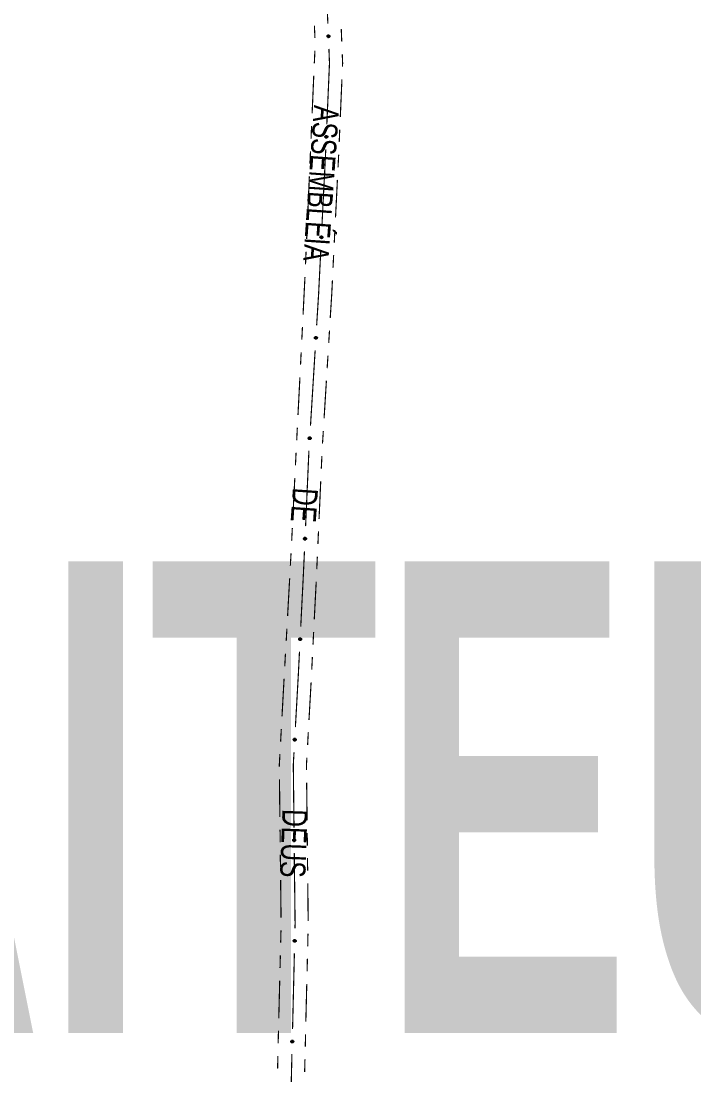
# Model space of a CAD drawing. Extents: x 205150 to 206910, y 4858726 to 4860849.
# Drawn here: x 206156.7 to 206263.6, y 4859485.4 to 4859653 of the extents above; entities that cross this region are included whole.
import ezdxf

# ---------------------------------------------------------------- set-up
doc = ezdxf.new("R2010")
doc.units = 0
doc.header["$LTSCALE"] = 1.5
doc.header["$MEASUREMENT"] = 0
for name, color, linetype in [('LM-TXT-LSF', 7, 'CONTINUOUS'), ('SV-EIXO-RUA-N-PAV', 6, 'CONTINUOUS'), ('SV-RUA-NAO-PAV-S-GUIA-C-GUIA', 7, 'CONTINUOUS'), ('SV-TXT-RUA-N-PAV-S-GUIA-C-GUIA', 7, 'CONTINUOUS')]:
    doc.layers.add(name, color=color, linetype=linetype)
doc.styles.add('ARIAL', font='ARIAL.TTF')
doc.styles.get("Standard").update_dxf_attribs({"font": 'swisscbo.ttf'})

msp = doc.modelspace()

# ---------------------------------------------------------------- linework, layer by layer
at = {"layer": 'SV-EIXO-RUA-N-PAV', "const_width": 0.18, "flags": 128}
for points in [[(206205.21, 4859658.12), (206205.43, 4859652.57)], [(206205.6, 4859648.58), (206205.68, 4859646.58)], [(206205.69, 4859646.31), (206205.27, 4859636.59)], [(206205.68, 4859646.58), (206205.69, 4859646.31)], [(206205.1, 4859632.59), (206204.5, 4859620.61)], [(206204.31, 4859616.61), (206203.96, 4859609.62)], [(206203.96, 4859609.56), (206203.65, 4859604.63)], [(206203.96, 4859609.62), (206203.96, 4859609.56)], [(206203.41, 4859600.64), (206202.67, 4859588.66)], [(206202.42, 4859584.67), (206201.89, 4859572.68)], [(206201.71, 4859568.68), (206201.57, 4859565.69)], [(206201.56, 4859565.4), (206201.12, 4859556.7)], [(206201.57, 4859565.69), (206201.56, 4859565.4)], [(206200.92, 4859552.7), (206200.72, 4859548.71)], [(206200.69, 4859548.22), (206200.27, 4859540.72)], [(206200.72, 4859548.71), (206200.69, 4859548.22)], [(206200.05, 4859536.73), (206199.99, 4859535.73)], [(206199.99, 4859535.73), (206199.94, 4859534.73)], [(206199.94, 4859534.73), (206200.05, 4859524.73)], [(206200.09, 4859520.73), (206200.22, 4859509.73)], [(206200.22, 4859509.39), (206200.2, 4859508.73)], [(206200.22, 4859509.73), (206200.22, 4859509.39)], [(206200.11, 4859504.73), (206199.82, 4859492.74)], [(206199.72, 4859488.74), (206199.48, 4859478.74)]]:
    msp.add_lwpolyline(points, dxfattribs=at)
at = {"layer": 'SV-EIXO-RUA-N-PAV', "flags": 128}
for points in [[(206205.62, 4859650.72), (206205.66, 4859650.69), (206205.68, 4859650.66), (206205.69, 4859650.62), (206205.69, 4859650.59), (206205.69, 4859650.55), (206205.68, 4859650.52), (206205.67, 4859650.48), (206205.63, 4859650.44), (206205.59, 4859650.42), (206205.56, 4859650.41), (206205.52, 4859650.4), (206205.49, 4859650.4), (206205.45, 4859650.41), (206205.42, 4859650.43), (206205.38, 4859650.47), (206205.36, 4859650.5), (206205.35, 4859650.54), (206205.34, 4859650.57), (206205.34, 4859650.61), (206205.35, 4859650.64), (206205.37, 4859650.68), (206205.41, 4859650.72), (206205.44, 4859650.74), (206205.48, 4859650.75), (206205.51, 4859650.75), (206205.55, 4859650.75), (206205.58, 4859650.75), (206205.62, 4859650.72)], [(206205.3, 4859634.73), (206205.33, 4859634.69), (206205.36, 4859634.66), (206205.37, 4859634.62), (206205.37, 4859634.59), (206205.36, 4859634.55), (206205.35, 4859634.52), (206205.33, 4859634.48), (206205.29, 4859634.45), (206205.25, 4859634.43), (206205.22, 4859634.42), (206205.18, 4859634.42), (206205.15, 4859634.42), (206205.11, 4859634.43), (206205.08, 4859634.46), (206205.04, 4859634.49), (206205.02, 4859634.53), (206205.01, 4859634.57), (206205.01, 4859634.6), (206205.02, 4859634.64), (206205.03, 4859634.67), (206205.05, 4859634.71), (206205.09, 4859634.74), (206205.13, 4859634.76), (206205.16, 4859634.77), (206205.2, 4859634.77), (206205.23, 4859634.76), (206205.27, 4859634.75), (206205.3, 4859634.73)], [(206204.52, 4859618.75), (206204.56, 4859618.71), (206204.58, 4859618.67), (206204.59, 4859618.64), (206204.59, 4859618.6), (206204.58, 4859618.57), (206204.57, 4859618.53), (206204.55, 4859618.5), (206204.51, 4859618.47), (206204.47, 4859618.45), (206204.44, 4859618.44), (206204.4, 4859618.43), (206204.37, 4859618.44), (206204.33, 4859618.45), (206204.3, 4859618.48), (206204.26, 4859618.51), (206204.24, 4859618.55), (206204.23, 4859618.59), (206204.23, 4859618.62), (206204.24, 4859618.66), (206204.25, 4859618.69), (206204.27, 4859618.73), (206204.31, 4859618.76), (206204.35, 4859618.78), (206204.38, 4859618.79), (206204.42, 4859618.79), (206204.45, 4859618.78), (206204.49, 4859618.77), (206204.52, 4859618.75)], [(206203.65, 4859602.77), (206203.68, 4859602.73), (206203.7, 4859602.7), (206203.71, 4859602.66), (206203.71, 4859602.63), (206203.7, 4859602.59), (206203.69, 4859602.56), (206203.67, 4859602.52), (206203.63, 4859602.49), (206203.59, 4859602.47), (206203.56, 4859602.46), (206203.52, 4859602.46), (206203.49, 4859602.46), (206203.45, 4859602.48), (206203.42, 4859602.5), (206203.38, 4859602.54), (206203.36, 4859602.58), (206203.36, 4859602.61), (206203.36, 4859602.65), (206203.36, 4859602.68), (206203.38, 4859602.72), (206203.4, 4859602.75), (206203.44, 4859602.78), (206203.47, 4859602.8), (206203.51, 4859602.81), (206203.54, 4859602.81), (206203.58, 4859602.81), (206203.61, 4859602.8), (206203.65, 4859602.77)], [(206202.66, 4859586.8), (206202.69, 4859586.76), (206202.72, 4859586.73), (206202.72, 4859586.69), (206202.72, 4859586.66), (206202.72, 4859586.62), (206202.71, 4859586.59), (206202.68, 4859586.55), (206202.65, 4859586.52), (206202.61, 4859586.5), (206202.57, 4859586.49), (206202.54, 4859586.49), (206202.5, 4859586.49), (206202.47, 4859586.51), (206202.43, 4859586.53), (206202.4, 4859586.57), (206202.38, 4859586.61), (206202.37, 4859586.64), (206202.37, 4859586.68), (206202.38, 4859586.71), (206202.39, 4859586.75), (206202.41, 4859586.78), (206202.45, 4859586.81), (206202.49, 4859586.83), (206202.52, 4859586.84), (206202.56, 4859586.84), (206202.59, 4859586.84), (206202.63, 4859586.83), (206202.66, 4859586.8)], [(206201.91, 4859570.82), (206201.95, 4859570.78), (206201.97, 4859570.75), (206201.98, 4859570.71), (206201.98, 4859570.68), (206201.97, 4859570.64), (206201.96, 4859570.61), (206201.94, 4859570.57), (206201.9, 4859570.54), (206201.86, 4859570.52), (206201.83, 4859570.51), (206201.79, 4859570.51), (206201.76, 4859570.51), (206201.72, 4859570.53), (206201.69, 4859570.55), (206201.66, 4859570.58), (206201.63, 4859570.62), (206201.63, 4859570.66), (206201.63, 4859570.69), (206201.63, 4859570.73), (206201.64, 4859570.76), (206201.67, 4859570.8), (206201.7, 4859570.83), (206201.74, 4859570.85), (206201.77, 4859570.86), (206201.81, 4859570.86), (206201.84, 4859570.86), (206201.88, 4859570.84), (206201.91, 4859570.82)], [(206201.14, 4859554.84), (206201.17, 4859554.8), (206201.19, 4859554.77), (206201.2, 4859554.73), (206201.2, 4859554.69), (206201.2, 4859554.66), (206201.18, 4859554.63), (206201.16, 4859554.59), (206201.13, 4859554.56), (206201.09, 4859554.54), (206201.05, 4859554.53), (206201.02, 4859554.53), (206200.98, 4859554.53), (206200.95, 4859554.54), (206200.91, 4859554.57), (206200.88, 4859554.6), (206200.86, 4859554.64), (206200.85, 4859554.68), (206200.85, 4859554.71), (206200.85, 4859554.75), (206200.87, 4859554.78), (206200.89, 4859554.82), (206200.93, 4859554.85), (206200.96, 4859554.87), (206201, 4859554.88), (206201.03, 4859554.88), (206201.07, 4859554.87), (206201.1, 4859554.86), (206201.14, 4859554.84)], [(206200.28, 4859538.86), (206200.31, 4859538.83), (206200.33, 4859538.79), (206200.34, 4859538.75), (206200.34, 4859538.72), (206200.34, 4859538.68), (206200.32, 4859538.65), (206200.3, 4859538.61), (206200.26, 4859538.58), (206200.22, 4859538.56), (206200.19, 4859538.55), (206200.15, 4859538.55), (206200.12, 4859538.55), (206200.08, 4859538.57), (206200.05, 4859538.59), (206200.02, 4859538.63), (206200, 4859538.67), (206199.99, 4859538.7), (206199.99, 4859538.74), (206199.99, 4859538.77), (206200.01, 4859538.81), (206200.03, 4859538.84), (206200.07, 4859538.87), (206200.1, 4859538.89), (206200.14, 4859538.9), (206200.17, 4859538.9), (206200.21, 4859538.9), (206200.24, 4859538.89), (206200.28, 4859538.86)], [(206200.18, 4859522.88), (206200.21, 4859522.84), (206200.24, 4859522.81), (206200.25, 4859522.77), (206200.25, 4859522.74), (206200.25, 4859522.7), (206200.24, 4859522.67), (206200.22, 4859522.63), (206200.18, 4859522.59), (206200.15, 4859522.57), (206200.11, 4859522.56), (206200.07, 4859522.56), (206200.04, 4859522.56), (206200, 4859522.57), (206199.97, 4859522.59), (206199.93, 4859522.63), (206199.91, 4859522.66), (206199.9, 4859522.7), (206199.9, 4859522.73), (206199.9, 4859522.77), (206199.91, 4859522.8), (206199.93, 4859522.84), (206199.97, 4859522.87), (206200, 4859522.9), (206200.04, 4859522.91), (206200.07, 4859522.91), (206200.11, 4859522.91), (206200.14, 4859522.9), (206200.18, 4859522.88)], [(206200.27, 4859506.87), (206200.3, 4859506.84), (206200.33, 4859506.8), (206200.33, 4859506.77), (206200.33, 4859506.73), (206200.33, 4859506.7), (206200.32, 4859506.66), (206200.3, 4859506.63), (206200.26, 4859506.59), (206200.22, 4859506.57), (206200.19, 4859506.56), (206200.15, 4859506.56), (206200.12, 4859506.56), (206200.08, 4859506.57), (206200.05, 4859506.6), (206200.01, 4859506.63), (206199.99, 4859506.67), (206199.98, 4859506.7), (206199.98, 4859506.74), (206199.99, 4859506.78), (206200, 4859506.81), (206200.02, 4859506.85), (206200.06, 4859506.88), (206200.09, 4859506.9), (206200.13, 4859506.91), (206200.16, 4859506.91), (206200.2, 4859506.91), (206200.23, 4859506.9), (206200.27, 4859506.87)], [(206199.88, 4859490.88), (206199.91, 4859490.84), (206199.94, 4859490.81), (206199.95, 4859490.77), (206199.95, 4859490.74), (206199.94, 4859490.7), (206199.93, 4859490.67), (206199.91, 4859490.63), (206199.88, 4859490.6), (206199.84, 4859490.58), (206199.8, 4859490.56), (206199.76, 4859490.56), (206199.73, 4859490.57), (206199.7, 4859490.58), (206199.66, 4859490.6), (206199.63, 4859490.64), (206199.6, 4859490.67), (206199.6, 4859490.71), (206199.59, 4859490.74), (206199.6, 4859490.78), (206199.61, 4859490.81), (206199.63, 4859490.85), (206199.67, 4859490.88), (206199.7, 4859490.91), (206199.74, 4859490.91), (206199.77, 4859490.92), (206199.81, 4859490.91), (206199.84, 4859490.9), (206199.88, 4859490.88)]]:
    msp.add_lwpolyline(points, close=True, dxfattribs=at)
for points in [[(206205.34, 4859650.61), (206205.36, 4859650.5)], [(206205.35, 4859650.64), (206205.38, 4859650.47)], [(206205.35, 4859650.62), (206205.37, 4859650.49)], [(206205.37, 4859650.68), (206205.42, 4859650.43)], [(206205.37, 4859650.66), (206205.4, 4859650.46)], [(206205.39, 4859650.69), (206205.44, 4859650.43)], [(206205.41, 4859650.72), (206205.45, 4859650.41)], [(206205.42, 4859650.73), (206205.47, 4859650.41)], [(206205.44, 4859650.74), (206205.49, 4859650.4)], [(206205.46, 4859650.74), (206205.51, 4859650.41)], [(206205.48, 4859650.75), (206205.52, 4859650.4)], [(206205.49, 4859650.75), (206205.54, 4859650.41)], [(206205.51, 4859650.75), (206205.56, 4859650.41)], [(206205.53, 4859650.75), (206205.58, 4859650.42)], [(206205.55, 4859650.75), (206205.59, 4859650.42)], [(206205.56, 4859650.74), (206205.61, 4859650.44)], [(206205.58, 4859650.75), (206205.63, 4859650.44)], [(206205.6, 4859650.73), (206205.65, 4859650.46)], [(206205.62, 4859650.72), (206205.67, 4859650.48)], [(206205.64, 4859650.71), (206205.67, 4859650.5)], [(206205.66, 4859650.69), (206205.68, 4859650.52)], [(206205.67, 4859650.67), (206205.69, 4859650.54)], [(206205.68, 4859650.66), (206205.69, 4859650.55)], [(206205.02, 4859634.65), (206205.03, 4859634.52)], [(206205.02, 4859634.64), (206205.02, 4859634.53)], [(206205.03, 4859634.67), (206205.04, 4859634.49)], [(206205.04, 4859634.68), (206205.06, 4859634.48)], [(206205.05, 4859634.71), (206205.08, 4859634.46)], [(206205.07, 4859634.72), (206205.09, 4859634.45)], [(206205.09, 4859634.74), (206205.11, 4859634.43)], [(206205.11, 4859634.75), (206205.13, 4859634.43)], [(206205.13, 4859634.76), (206205.15, 4859634.42)], [(206205.14, 4859634.76), (206205.16, 4859634.42)], [(206205.16, 4859634.77), (206205.18, 4859634.42)], [(206205.18, 4859634.77), (206205.2, 4859634.42)], [(206205.2, 4859634.77), (206205.22, 4859634.42)], [(206205.21, 4859634.76), (206205.24, 4859634.43)], [(206205.23, 4859634.76), (206205.25, 4859634.43)], [(206205.25, 4859634.75), (206205.27, 4859634.44)], [(206205.27, 4859634.75), (206205.29, 4859634.45)], [(206205.28, 4859634.74), (206205.31, 4859634.47)], [(206205.3, 4859634.73), (206205.33, 4859634.48)], [(206205.32, 4859634.71), (206205.34, 4859634.51)], [(206205.33, 4859634.69), (206205.35, 4859634.52)], [(206205.35, 4859634.67), (206205.35, 4859634.54)], [(206205.36, 4859634.66), (206205.36, 4859634.55)], [(206204.24, 4859618.67), (206204.25, 4859618.54)], [(206204.24, 4859618.66), (206204.24, 4859618.55)], [(206204.25, 4859618.69), (206204.26, 4859618.51)], [(206204.26, 4859618.7), (206204.28, 4859618.5)], [(206204.27, 4859618.73), (206204.3, 4859618.48)], [(206204.29, 4859618.74), (206204.31, 4859618.47)], [(206204.31, 4859618.76), (206204.33, 4859618.45)], [(206204.33, 4859618.77), (206204.35, 4859618.45)], [(206204.35, 4859618.78), (206204.37, 4859618.44)], [(206204.36, 4859618.78), (206204.38, 4859618.44)], [(206204.38, 4859618.79), (206204.4, 4859618.43)], [(206204.4, 4859618.78), (206204.41, 4859618.44)], [(206204.42, 4859618.79), (206204.44, 4859618.44)], [(206204.44, 4859618.78), (206204.45, 4859618.45)], [(206204.45, 4859618.78), (206204.47, 4859618.45)], [(206204.47, 4859618.77), (206204.49, 4859618.46)], [(206204.49, 4859618.77), (206204.51, 4859618.47)], [(206204.5, 4859618.76), (206204.53, 4859618.49)], [(206204.52, 4859618.75), (206204.55, 4859618.5)], [(206204.54, 4859618.73), (206204.56, 4859618.52)], [(206204.56, 4859618.71), (206204.57, 4859618.53)], [(206204.57, 4859618.69), (206204.57, 4859618.56)], [(206204.58, 4859618.67), (206204.58, 4859618.57)], [(206203.36, 4859602.68), (206203.36, 4859602.58)], [(206203.37, 4859602.7), (206203.37, 4859602.56)], [(206203.38, 4859602.72), (206203.38, 4859602.54)], [(206203.39, 4859602.73), (206203.4, 4859602.53)], [(206203.4, 4859602.75), (206203.42, 4859602.5)], [(206203.42, 4859602.76), (206203.43, 4859602.49)], [(206203.44, 4859602.78), (206203.45, 4859602.48)], [(206203.45, 4859602.79), (206203.47, 4859602.48)], [(206203.47, 4859602.8), (206203.49, 4859602.46)], [(206203.49, 4859602.8), (206203.5, 4859602.46)], [(206203.51, 4859602.81), (206203.52, 4859602.46)], [(206203.52, 4859602.81), (206203.54, 4859602.46)], [(206203.54, 4859602.81), (206203.56, 4859602.46)], [(206203.56, 4859602.81), (206203.58, 4859602.47)], [(206203.58, 4859602.81), (206203.59, 4859602.47)], [(206203.6, 4859602.8), (206203.61, 4859602.48)], [(206203.61, 4859602.8), (206203.63, 4859602.49)], [(206203.63, 4859602.78), (206203.65, 4859602.51)], [(206203.65, 4859602.77), (206203.67, 4859602.52)], [(206203.66, 4859602.75), (206203.68, 4859602.55)], [(206203.68, 4859602.73), (206203.69, 4859602.56)], [(206203.69, 4859602.71), (206203.7, 4859602.58)], [(206203.7, 4859602.7), (206203.7, 4859602.59)], [(206202.38, 4859586.73), (206202.39, 4859586.59)], [(206202.38, 4859586.71), (206202.38, 4859586.61)], [(206202.39, 4859586.75), (206202.4, 4859586.57)], [(206202.4, 4859586.76), (206202.42, 4859586.56)], [(206202.41, 4859586.78), (206202.43, 4859586.53)], [(206202.43, 4859586.79), (206202.45, 4859586.52)], [(206202.45, 4859586.81), (206202.47, 4859586.51)], [(206202.47, 4859586.82), (206202.48, 4859586.51)], [(206202.49, 4859586.83), (206202.5, 4859586.49)], [(206202.5, 4859586.83), (206202.52, 4859586.49)], [(206202.52, 4859586.84), (206202.54, 4859586.49)], [(206202.54, 4859586.84), (206202.55, 4859586.49)], [(206202.56, 4859586.84), (206202.57, 4859586.49)], [(206202.58, 4859586.84), (206202.59, 4859586.5)], [(206202.59, 4859586.84), (206202.61, 4859586.5)], [(206202.61, 4859586.83), (206202.63, 4859586.51)], [(206202.63, 4859586.83), (206202.65, 4859586.52)], [(206202.64, 4859586.81), (206202.66, 4859586.54)], [(206202.66, 4859586.8), (206202.68, 4859586.55)], [(206202.68, 4859586.78), (206202.69, 4859586.58)], [(206202.69, 4859586.76), (206202.71, 4859586.59)], [(206202.71, 4859586.74), (206202.71, 4859586.61)], [(206202.72, 4859586.73), (206202.72, 4859586.62)], [(206201.63, 4859570.73), (206201.63, 4859570.62)], [(206201.64, 4859570.76), (206201.66, 4859570.58)], [(206201.64, 4859570.74), (206201.64, 4859570.61)], [(206201.66, 4859570.77), (206201.67, 4859570.57)], [(206201.67, 4859570.8), (206201.69, 4859570.55)], [(206201.68, 4859570.81), (206201.71, 4859570.54)], [(206201.7, 4859570.83), (206201.72, 4859570.53)], [(206201.72, 4859570.84), (206201.74, 4859570.52)], [(206201.74, 4859570.85), (206201.76, 4859570.51)], [(206201.75, 4859570.85), (206201.78, 4859570.51)], [(206201.77, 4859570.86), (206201.79, 4859570.51)], [(206201.79, 4859570.86), (206201.81, 4859570.51)], [(206201.81, 4859570.86), (206201.83, 4859570.51)], [(206201.83, 4859570.85), (206201.85, 4859570.52)], [(206201.84, 4859570.86), (206201.86, 4859570.52)], [(206201.86, 4859570.85), (206201.88, 4859570.53)], [(206201.88, 4859570.84), (206201.9, 4859570.54)], [(206201.89, 4859570.83), (206201.92, 4859570.56)], [(206201.91, 4859570.82), (206201.94, 4859570.57)], [(206201.93, 4859570.8), (206201.95, 4859570.6)], [(206201.95, 4859570.78), (206201.96, 4859570.61)], [(206201.96, 4859570.76), (206201.97, 4859570.63)], [(206201.97, 4859570.75), (206201.97, 4859570.64)], [(206200.85, 4859554.75), (206200.86, 4859554.64)], [(206200.86, 4859554.76), (206200.87, 4859554.63)], [(206200.87, 4859554.78), (206200.88, 4859554.6)], [(206200.88, 4859554.79), (206200.89, 4859554.59)], [(206200.89, 4859554.82), (206200.91, 4859554.57)], [(206200.91, 4859554.83), (206200.93, 4859554.56)], [(206200.93, 4859554.85), (206200.95, 4859554.54)], [(206200.94, 4859554.86), (206200.96, 4859554.54)], [(206200.96, 4859554.87), (206200.98, 4859554.53)], [(206200.98, 4859554.87), (206201, 4859554.53)], [(206201, 4859554.88), (206201.02, 4859554.53)], [(206201.02, 4859554.88), (206201.03, 4859554.53)], [(206201.03, 4859554.88), (206201.05, 4859554.53)], [(206201.05, 4859554.87), (206201.07, 4859554.54)], [(206201.07, 4859554.87), (206201.09, 4859554.54)], [(206201.09, 4859554.86), (206201.11, 4859554.55)], [(206201.1, 4859554.86), (206201.13, 4859554.56)], [(206201.12, 4859554.85), (206201.14, 4859554.58)], [(206201.14, 4859554.84), (206201.16, 4859554.59)], [(206201.16, 4859554.82), (206201.17, 4859554.62)], [(206201.17, 4859554.8), (206201.18, 4859554.63)], [(206201.18, 4859554.78), (206201.19, 4859554.65)], [(206201.19, 4859554.77), (206201.2, 4859554.66)], [(206199.99, 4859538.77), (206200, 4859538.67)], [(206200, 4859538.78), (206200.01, 4859538.65)], [(206200.01, 4859538.81), (206200.02, 4859538.63)], [(206200.02, 4859538.82), (206200.03, 4859538.62)], [(206200.03, 4859538.84), (206200.05, 4859538.59)], [(206200.05, 4859538.85), (206200.07, 4859538.58)], [(206200.07, 4859538.87), (206200.08, 4859538.57)], [(206200.08, 4859538.88), (206200.1, 4859538.57)], [(206200.1, 4859538.89), (206200.12, 4859538.55)], [(206200.12, 4859538.89), (206200.14, 4859538.55)], [(206200.14, 4859538.9), (206200.15, 4859538.55)], [(206200.16, 4859538.9), (206200.17, 4859538.55)], [(206200.17, 4859538.9), (206200.19, 4859538.55)], [(206200.19, 4859538.9), (206200.21, 4859538.56)], [(206200.21, 4859538.9), (206200.22, 4859538.56)], [(206200.23, 4859538.89), (206200.25, 4859538.57)], [(206200.24, 4859538.89), (206200.26, 4859538.58)], [(206200.26, 4859538.87), (206200.28, 4859538.6)], [(206200.28, 4859538.86), (206200.3, 4859538.61)], [(206200.3, 4859538.84), (206200.31, 4859538.64)], [(206200.31, 4859538.83), (206200.32, 4859538.65)], [(206200.32, 4859538.8), (206200.33, 4859538.67)], [(206200.33, 4859538.79), (206200.34, 4859538.68)], [(206199.9, 4859522.77), (206199.91, 4859522.66)], [(206199.91, 4859522.8), (206199.93, 4859522.63)], [(206199.91, 4859522.78), (206199.92, 4859522.65)], [(206199.92, 4859522.82), (206199.95, 4859522.62)], [(206199.93, 4859522.84), (206199.97, 4859522.59)], [(206199.95, 4859522.85), (206199.99, 4859522.58)], [(206199.97, 4859522.87), (206200, 4859522.57)], [(206199.98, 4859522.88), (206200.02, 4859522.57)], [(206200, 4859522.9), (206200.04, 4859522.56)], [(206200.02, 4859522.9), (206200.06, 4859522.56)], [(206200.04, 4859522.91), (206200.07, 4859522.56)], [(206200.05, 4859522.91), (206200.09, 4859522.56)], [(206200.07, 4859522.91), (206200.11, 4859522.56)], [(206200.09, 4859522.9), (206200.13, 4859522.57)], [(206200.11, 4859522.91), (206200.15, 4859522.57)], [(206200.12, 4859522.9), (206200.16, 4859522.59)], [(206200.14, 4859522.9), (206200.18, 4859522.59)], [(206200.16, 4859522.89), (206200.2, 4859522.62)], [(206200.18, 4859522.88), (206200.22, 4859522.63)], [(206200.2, 4859522.86), (206200.23, 4859522.66)], [(206200.21, 4859522.84), (206200.24, 4859522.67)], [(206200.23, 4859522.82), (206200.24, 4859522.69)], [(206200.24, 4859522.81), (206200.25, 4859522.7)], [(206199.99, 4859506.79), (206200, 4859506.66)], [(206199.99, 4859506.78), (206199.99, 4859506.67)], [(206200, 4859506.81), (206200.01, 4859506.63)], [(206200.01, 4859506.82), (206200.03, 4859506.62)], [(206200.02, 4859506.85), (206200.05, 4859506.6)], [(206200.04, 4859506.86), (206200.07, 4859506.59)], [(206200.06, 4859506.88), (206200.08, 4859506.57)], [(206200.07, 4859506.89), (206200.1, 4859506.57)], [(206200.09, 4859506.9), (206200.12, 4859506.56)], [(206200.11, 4859506.9), (206200.14, 4859506.56)], [(206200.13, 4859506.91), (206200.15, 4859506.56)], [(206200.14, 4859506.91), (206200.17, 4859506.56)], [(206200.16, 4859506.91), (206200.19, 4859506.56)], [(206200.18, 4859506.91), (206200.21, 4859506.57)], [(206200.2, 4859506.91), (206200.22, 4859506.57)], [(206200.22, 4859506.9), (206200.24, 4859506.59)], [(206200.23, 4859506.9), (206200.26, 4859506.59)], [(206200.25, 4859506.88), (206200.28, 4859506.61)], [(206200.27, 4859506.87), (206200.3, 4859506.63)], [(206200.29, 4859506.85), (206200.31, 4859506.65)], [(206200.3, 4859506.84), (206200.32, 4859506.66)], [(206200.32, 4859506.82), (206200.32, 4859506.69)], [(206200.33, 4859506.8), (206200.33, 4859506.7)], [(206199.7, 4859490.91), (206199.73, 4859490.57)], [(206199.72, 4859490.91), (206199.75, 4859490.57)], [(206199.74, 4859490.91), (206199.76, 4859490.56)], [(206199.76, 4859490.91), (206199.78, 4859490.57)], [(206199.77, 4859490.92), (206199.8, 4859490.56)], [(206199.79, 4859490.91), (206199.82, 4859490.58)], [(206199.81, 4859490.91), (206199.84, 4859490.58)], [(206199.6, 4859490.79), (206199.61, 4859490.66)], [(206199.6, 4859490.78), (206199.6, 4859490.67)], [(206199.61, 4859490.81), (206199.63, 4859490.64)], [(206199.62, 4859490.83), (206199.64, 4859490.63)], [(206199.63, 4859490.85), (206199.66, 4859490.6)], [(206199.65, 4859490.86), (206199.68, 4859490.59)], [(206199.67, 4859490.88), (206199.7, 4859490.58)], [(206199.68, 4859490.89), (206199.71, 4859490.58)], [(206199.83, 4859490.9), (206199.86, 4859490.59)], [(206199.84, 4859490.9), (206199.88, 4859490.6)], [(206199.86, 4859490.89), (206199.89, 4859490.62)], [(206199.88, 4859490.88), (206199.91, 4859490.63)], [(206199.9, 4859490.86), (206199.92, 4859490.66)], [(206199.91, 4859490.84), (206199.93, 4859490.67)], [(206199.93, 4859490.82), (206199.94, 4859490.69)], [(206199.94, 4859490.81), (206199.94, 4859490.7)]]:
    msp.add_lwpolyline(points, dxfattribs=at)
at = {"layer": 'SV-RUA-NAO-PAV-S-GUIA-C-GUIA', "const_width": 0.18, "flags": 128}
for points in [[(206203.38, 4859650.29), (206203.29, 4859652.28)], [(206207.56, 4859651.73), (206207.64, 4859649.73)], [(206203.28, 4859646.29), (206203.37, 4859648.29)], [(206207.72, 4859647.73), (206207.76, 4859646.73)], [(206207.76, 4859646.73), (206207.78, 4859646.31)], [(206207.78, 4859646.31), (206207.76, 4859645.74)], [(206202.93, 4859638.3), (206203.19, 4859644.29)], [(206207.67, 4859643.74), (206207.41, 4859637.74)], [(206202.76, 4859634.3), (206202.84, 4859636.3)], [(206207.32, 4859635.75), (206207.24, 4859633.75)], [(206202.58, 4859630.3), (206202.67, 4859632.3)], [(206207.15, 4859631.75), (206207.05, 4859629.75)], [(206202.23, 4859622.31), (206202.49, 4859628.31)], [(206206.95, 4859627.75), (206206.65, 4859621.76)], [(206202.06, 4859618.32), (206202.14, 4859620.31)], [(206206.55, 4859619.76), (206206.45, 4859617.77)], [(206201.88, 4859614.32), (206201.97, 4859616.32)], [(206206.35, 4859615.77), (206206.25, 4859613.77)], [(206201.74, 4859611.32), (206201.79, 4859612.26)], [(206201.79, 4859612.26), (206201.79, 4859612.32)], [(206206.16, 4859611.77), (206206.06, 4859609.78)], [(206201.49, 4859606.33), (206201.74, 4859611.32)], [(206206.04, 4859609.44), (206205.81, 4859605.78)], [(206206.06, 4859609.78), (206206.04, 4859609.44)], [(206201.29, 4859602.33), (206201.39, 4859604.33)], [(206205.69, 4859603.79), (206205.57, 4859601.79)], [(206201.09, 4859598.34), (206201.19, 4859600.34)], [(206205.45, 4859599.79), (206205.32, 4859597.8)], [(206200.68, 4859590.35), (206200.99, 4859596.34)], [(206205.2, 4859595.8), (206204.83, 4859589.81)], [(206200.48, 4859586.35), (206200.58, 4859588.35)], [(206204.71, 4859587.82), (206204.58, 4859585.82)], [(206200.28, 4859582.36), (206200.38, 4859584.36)], [(206204.48, 4859583.82), (206204.39, 4859581.83)], [(206199.88, 4859574.37), (206200.18, 4859580.36)], [(206204.3, 4859579.83), (206204.03, 4859573.83)], [(206199.68, 4859570.37), (206199.78, 4859572.37)], [(206203.94, 4859571.84), (206203.85, 4859569.84)], [(206199.53, 4859567.48), (206199.58, 4859568.38)], [(206199.47, 4859566.38), (206199.52, 4859567.38)], [(206199.52, 4859567.38), (206199.53, 4859567.48)], [(206203.76, 4859567.84), (206203.67, 4859565.84)], [(206199.03, 4859558.39), (206199.36, 4859564.38)], [(206203.58, 4859563.84), (206203.27, 4859557.85)], [(206198.81, 4859554.4), (206198.92, 4859556.4)], [(206203.17, 4859555.85), (206203.07, 4859553.86)], [(206198.58, 4859550.4), (206198.69, 4859552.4)], [(206202.97, 4859551.86), (206202.87, 4859549.86)], [(206198.14, 4859542.42), (206198.47, 4859548.41)], [(206202.77, 4859547.87), (206202.43, 4859541.87)], [(206197.92, 4859538.42), (206198.03, 4859540.42)], [(206202.32, 4859539.88), (206202.21, 4859537.88)], [(206197.71, 4859534.64), (206197.81, 4859536.43)], [(206197.71, 4859534.43), (206197.71, 4859534.64)], [(206202.04, 4859534.89), (206202.03, 4859534.69)], [(206202.03, 4859534.69), (206202.04, 4859533.89)], [(206202.1, 4859535.88), (206202.04, 4859534.89)], [(206197.8, 4859526.43), (206197.74, 4859532.43)], [(206202.06, 4859531.89), (206202.13, 4859525.89)], [(206197.85, 4859522.43), (206197.83, 4859524.43)], [(206202.15, 4859523.89), (206202.17, 4859521.89)], [(206197.9, 4859518.43), (206197.87, 4859520.43)], [(206202.19, 4859519.89), (206202.22, 4859517.89)], [(206197.99, 4859510.43), (206197.92, 4859516.43)], [(206202.24, 4859515.89), (206202.3, 4859509.89)], [(206197.93, 4859506.43), (206197.98, 4859508.43)], [(206202.27, 4859507.89), (206202.23, 4859505.89)], [(206197.83, 4859502.43), (206197.88, 4859504.43)], [(206202.18, 4859503.89), (206202.13, 4859501.89)], [(206197.63, 4859494.44), (206197.78, 4859500.43)], [(206202.08, 4859499.89), (206201.93, 4859493.89)], [(206197.53, 4859490.44), (206197.58, 4859492.44)], [(206201.89, 4859491.89), (206201.84, 4859489.89)], [(206197.44, 4859486.44), (206197.49, 4859488.44)], [(206201.79, 4859487.89), (206201.74, 4859485.89)]]:
    msp.add_lwpolyline(points, dxfattribs=at)

# ---------------------------------------------------------------- texts
at = {"layer": 'LM-TXT-LSF', "width": 0.7}
msp.add_text('ITAITEUA', height=75, dxfattribs=at).set_placement((206063.3, 4859492.1))
at = {"layer": 'SV-TXT-RUA-N-PAV-S-GUIA-C-GUIA', "style": 'ARIAL', "width": 0.7}
for s, rotation, p in [('ASSEMBLÉIA', 266, (206203.24, 4859639.67)), ('DE', 266, (206199.89, 4859578.88)), ('DEUS', 268, (206198.21, 4859527.74))]:
    msp.add_text(s, height=4, rotation=rotation, dxfattribs=at).set_placement(p)

doc.saveas('drawing.dxf')
